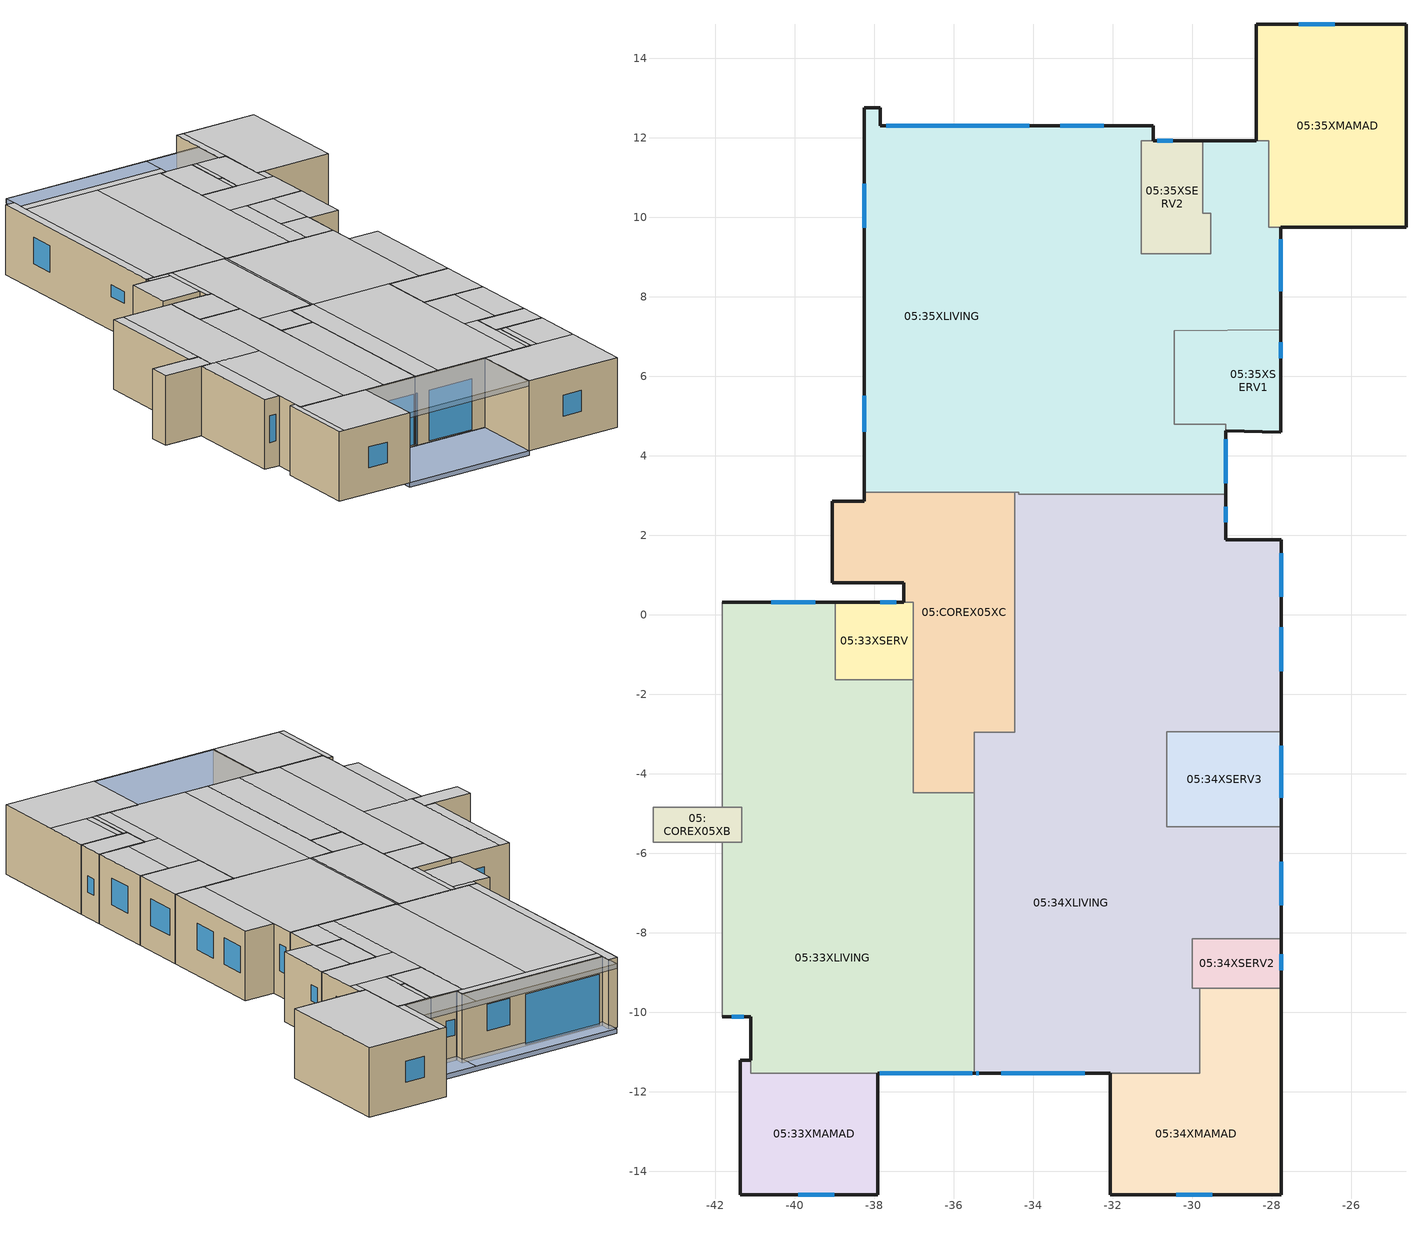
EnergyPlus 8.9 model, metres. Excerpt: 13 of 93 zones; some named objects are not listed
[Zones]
05:35XMAMAD
 floor to 04:28XMAMAD (0_IntFloor_U=2.126_Reversed_Rev): -28.08,11.93 -28.39,11.93 -28.39,14.85 -28.08,14.85 z12; -24.62,9.74 -28.08,9.74 -28.08,14.85 -24.62,14.85 z12
 wall outside (0_ExtWall MMD plaster 400 6cm - Int_Insulation_U=1.28): -27.77,9.74 -24.62,9.74 -24.62,14.85 -28.39,14.85 -28.39,11.93 z12:15
 wall to 05:35XLIVING (0_IntPartition 20cm concrete_U=2.516): -28.39,11.93 -28.08,11.93 -28.08,9.74 -27.77,9.74 z12:15
 window (_6mm - 1001): -26.41,14.85 -27.31,14.85 z13.1:14
 ceiling to 06:42XMAMAD (0_IntFloor_U=2.126_Reversed): -28.39,11.93 -28.08,11.93 -28.08,14.85 -28.39,14.85 z15; -28.08,9.74 -24.62,9.74 -24.62,14.85 -28.08,14.85 z15
05:35XLIVING
 floor to 04:28XLIVING (0_IntFloor_U=2.126_Reversed_Rev): -29.53,10.11 -29.73,10.11 -29.73,11.93 -29.53,11.93 z12; -27.77,9.08 -28.08,9.08 -28.08,9.74 -27.77,9.74 z12; -28.08,9.08 -29.53,9.08 -29.53,11.93 -28.08,11.93 z12; -29.16,3.03 -30.45,3.03 -30.45,4.79 -29.16,4.79 z12; -30.45,3.03 -31.28,3.03 -31.28,7.13 -30.45,7.14 z12; -27.77,7.17 -31.28,7.13 -31.28,9.08 -27.77,9.08 z12; -34.36,3.08 -38.25,3.08 -38.25,11.93 -34.36,11.93 z12; -31.28,3.03 -34.36,3.03 -34.36,11.93 -31.28,11.93 z12; -30.98,11.93 -37.85,11.93 -37.85,12.31 -30.98,12.31 z12; -37.85,11.93 -38.25,11.93 -38.25,12.76 -37.85,12.76 z12
 wall outside (0_ExtWall Pumice 22cm_U=0.916): -30.98,11.93 -30.98,12.31 -37.85,12.31 -37.85,12.76 -38.25,12.76 -38.25,3.08 / -29.16,3.03 -29.16,4.62 / -27.77,7.17 -27.77,9.74 / -28.39,11.93 -29.73,11.93 z12:15
 wall to 05:COREX05XC (0_SemiExposedWall ThermalPlaster200 2.5cm_U=1.387): -38.25,3.08 -34.46,3.08 z12:15
 wall to 05:34XLIVING (0_IntPartition 20cm concrete_U=2.516): -34.46,3.08 -34.36,3.08 -34.36,3.03 -29.16,3.03 z12:15
 wall to 05:35XSERV1 (0_IntPartition 20cm concrete_U=2.516): -29.16,4.62 -29.16,4.79 -30.45,4.79 -30.45,7.14 -27.77,7.17 z12:15
 wall to 05:35XSERV2 (0_IntPartition 20cm concrete_U=2.516): -29.73,11.93 -29.73,10.11 -29.53,10.11 -29.53,9.08 -31.28,9.08 -31.28,11.93 -30.98,11.93 z12:15
 window (6+12+6 - 1002): -34.1,12.31 -37.69,12.31 z12.05:14.25
 window (6+6+6 - 1003): -32.23,12.31 -33.33,12.31 / -38.25,10.84 -38.25,9.74 / -29.16,3.31 -29.16,4.41 / -27.77,8.14 -27.77,9.44 z13.1:14.25
 window (_6mm - 1004): -38.25,5.51 -38.25,4.61 z13.45:13.95
 ceiling to 06:42XLIVING (0_IntFloor_U=2.126_Reversed): -29.73,10.11 -29.53,10.11 -29.53,11.93 -29.73,11.93 z15; -28.08,9.08 -27.77,9.08 -27.77,9.74 -28.08,9.74 z15; -29.53,9.08 -28.08,9.08 -28.08,11.93 -29.53,11.93 z15; -30.45,3.03 -29.16,3.03 -29.16,4.79 -30.45,4.79 z15; -31.28,3.03 -30.45,3.03 -30.45,7.14 -31.28,7.13 z15; -31.28,7.13 -27.77,7.17 -27.77,9.08 -31.28,9.08 z15; -37.85,3.08 -34.36,3.08 -34.36,11.93 -37.85,11.93 z15; -34.36,3.03 -31.28,3.03 -31.28,11.93 -34.36,11.93 z15; -37.85,11.93 -30.98,11.93 -30.98,12.31 -37.85,12.31 z15; -38.25,3.08 -37.85,3.08 -37.85,12.76 -38.25,12.76 z15
05:35XSERV2
 floor to 04:28XSERV2 (0_IntFloor_U=2.126_Reversed_Rev): -29.53,9.08 -29.73,9.08 -29.73,10.11 -29.53,10.11 z12; -29.73,9.08 -31.28,9.08 -31.28,11.93 -29.73,11.93 z12
 wall outside (0_ExtWall Pumice 22cm_U=0.916): -29.73,11.93 -30.98,11.93 z12:15
 window (_6mm - 1001): -30.48,11.93 -30.88,11.93 z13.1:13.8
 ceiling to 06:42XSERV2 (0_IntFloor_U=2.126_Reversed): -29.73,9.08 -29.53,9.08 -29.53,10.11 -29.73,10.11 z15; -31.28,9.08 -29.73,9.08 -29.73,11.93 -31.28,11.93 z15
05:COREX05XC
 floor to 04:COREX04XC (0_IntFloor_U=2.126_Reversed_Rev): -35.48,-4.48 -37.02,-4.48 -37.02,-2.96 -35.48,-2.96 z12; -37.25,2.85 -38.25,2.85 -38.25,3.08 -37.25,3.08 z12; -37.25,0.8 -39.05,0.8 -39.05,2.85 -37.25,2.85 z12; -37.02,0.32 -37.25,0.32 -37.25,3.08 -37.02,3.08 z12; -34.46,-2.96 -37.02,-2.96 -37.02,3.08 -34.46,3.08 z12
 wall outside (0_ExtWall Pumice 22cm_U=0.916): -38.25,3.08 -38.25,2.85 -39.05,2.85 -39.05,0.8 -37.25,0.8 -37.25,0.32 z12:15
 wall to 05:34XLIVING (0_SemiExposedWall ThermalPlaster200 2.5cm_U=1.387_Rev): -35.48,-4.48 -35.48,-2.96 -34.46,-2.96 -34.46,3.08 z12:15
 wall to 05:33XSERV (0_SemiExposedWall ThermalPlaster200 2.5cm_U=1.387_Rev): -37.25,0.32 -37.02,0.32 -37.02,-1.63 z12:15
 wall to 05:33XLIVING (0_SemiExposedWall ThermalPlaster200 2.5cm_U=1.387_Rev): -37.02,-1.63 -37.02,-4.48 -35.48,-4.48 z12:15
 ceiling to 06:COREX06XC (0_IntFloor_U=2.126_Reversed): -37.02,-4.48 -35.48,-4.48 -35.48,-2.96 -37.02,-2.96 z15; -38.25,2.85 -37.25,2.85 -37.25,3.08 -38.25,3.08 z15; -39.05,0.8 -37.25,0.8 -37.25,2.85 -39.05,2.85 z15; -37.25,0.32 -37.02,0.32 -37.02,3.08 -37.25,3.08 z15; -37.02,-2.96 -34.46,-2.96 -34.46,3.08 -37.02,3.08 z15
05:34XLIVING
 floor to 04:27XLIVING (0_IntFloor_U=2.126_Reversed_Rev): -27.76,-2.94 -29.16,-2.94 -29.16,1.88 -27.76,1.89 z12; -27.76,-8.16 -29.16,-8.16 -29.16,-5.34 -27.76,-5.34 z12; -30.64,-2.96 -34.36,-2.96 -34.36,-2.94 -30.64,-2.94 z12; -29.16,-2.94 -34.36,-2.94 -34.36,3.03 -29.16,3.03 z12; -34.36,-2.96 -34.46,-2.96 -34.46,3.08 -34.36,3.08 z12; -29.81,-11.54 -30,-11.54 -30,-9.4 -29.81,-9.4 z12; -30,-11.54 -30.64,-11.54 -30.64,-8.16 -30,-8.16 z12; -29.16,-8.16 -30.64,-8.16 -30.64,-5.34 -29.16,-5.34 z12; -30.64,-11.54 -35.48,-11.54 -35.48,-2.96 -30.64,-2.96 z12
 wall outside (0_ExtWall Pumice 22cm_U=0.916): -27.76,-2.94 -27.76,1.89 -29.16,1.88 -29.16,3.03 / -35.48,-11.54 -32.06,-11.54 / -27.76,-8.16 -27.76,-5.34 z12:15
 wall to 05:33XLIVING (0_IntPartition 20cm concrete_U=2.516): -35.48,-4.48 -35.48,-11.54 z12:15
 wall to 05:34XMAMAD (0_IntPartition 20cm concrete_U=2.516): -32.06,-11.54 -29.81,-11.54 -29.81,-9.4 z12:15
 wall to 05:34XSERV2 (0_IntPartition 20cm concrete_U=2.516): -29.81,-9.4 -30,-9.4 -30,-8.16 -27.76,-8.16 z12:15
 wall to 05:34XSERV3 (0_IntPartition 20cm concrete_U=2.516): -27.76,-5.34 -30.64,-5.34 -30.64,-2.94 -27.76,-2.94 z12:15
 window (6+6+6 - 1003): -27.76,0.45 -27.76,1.55 / -27.76,-1.42 -27.76,-0.32 / -27.76,-7.31 -27.76,-6.21 z13.1:14.25
 window (_6mm - 1001): -29.16,2.32 -29.16,2.72 z13.1:14.25
 window (6+12+6 - 1002): -34.8,-11.54 -32.7,-11.54 z12.05:14.25
 window (_6mm - 1004): -35.43,-11.54 -35.37,-11.54 z12.05:14.25
 ceiling to 06:41XLIVING (0_IntFloor_U=2.126_Reversed): -29.16,-2.94 -27.76,-2.94 -27.76,1.89 -29.16,1.88 z15; -29.16,-8.16 -27.76,-8.16 -27.76,-5.34 -29.16,-5.34 z15; -30,-11.54 -29.81,-11.54 -29.81,-9.4 -30,-9.4 z15; -30.64,-11.54 -30,-11.54 -30,-8.16 -30.64,-8.16 z15; -30.64,-8.16 -29.16,-8.16 -29.16,-5.34 -30.64,-5.34 z15; -34.36,-11.54 -30.64,-11.54 -30.64,-2.94 -34.36,-2.94 z15; -34.36,-2.94 -29.16,-2.94 -29.16,3.03 -34.36,3.03 z15; -34.46,-2.96 -34.36,-2.96 -34.36,3.08 -34.46,3.08 z15; -35.48,-11.54 -34.36,-11.54 -34.36,-2.96 -35.48,-2.96 z15
05:34XMAMAD
 floor to 04:27XLIVING (0_IntFloor_U=2.126_Reversed_Rev): -29.63,-11.54 -29.81,-11.54 -29.81,-9.4 -29.63,-9.4 z12
 floor to 04:27XMAMAD (0_IntFloor_U=2.126_Reversed_Rev): -27.76,-11.54 -29.63,-11.54 -29.63,-9.4 -27.76,-9.4 z12; -27.76,-14.59 -32.06,-14.59 -32.06,-11.54 -27.76,-11.54 z12
 wall outside (0_ExtWall MMD plaster 400 6cm - Int_Insulation_U=1.28): -32.06,-11.54 -32.06,-14.59 -27.76,-14.59 -27.76,-9.4 z12:15
 wall to 05:34XSERV2 (0_IntPartition 20cm concrete_U=2.516_Rev): -27.76,-9.4 -29.81,-9.4 z12:15
 window (_6mm - 1001): -30.4,-14.59 -29.5,-14.59 z13.1:14
 ceiling to 06:41XLIVING (0_IntFloor_U=2.126_Reversed): -29.81,-11.54 -29.53,-11.54 -29.53,-9.4 -29.81,-9.4 z15
 ceiling to 06:41XMAMAD (0_IntFloor_U=2.126_Reversed): -29.53,-11.54 -27.76,-11.54 -27.76,-9.4 -29.53,-9.4 z15; -32.06,-14.59 -27.76,-14.59 -27.76,-11.54 -32.06,-11.54 z15
05:33XLIVING
 floor to 04:26XLIVING (0_IntFloor_U=2.126_Reversed_Rev): -35.48,-11.54 -37.02,-11.54 -37.02,-4.48 -35.48,-4.48 z12; -41.34,-4.85 -41.82,-4.85 -41.82,0.32 -41.34,0.32 z12; -37.02,-5.73 -38.98,-5.73 -38.98,-1.63 -37.02,-1.63 z12; -38.98,-5.73 -41.34,-5.73 -41.34,0.32 -38.98,0.32 z12; -41.11,-10.11 -41.82,-10.11 -41.82,-5.73 -41.11,-5.73 z12; -37.02,-11.54 -41.11,-11.54 -41.11,-5.73 -37.02,-5.73 z12
 wall outside (0_ExtWall Pumice 22cm_U=0.916): -38.98,0.32 -41.82,0.32 / -41.82,-10.11 -41.11,-10.11 -41.11,-11.21 / -37.92,-11.54 -35.48,-11.54 z12:15
 wall to 05:32XLIVING (0_IntPartition 20cm concrete_U=2.516_Rev): -41.82,0.32 -41.82,-4.85 / -41.82,-5.73 -41.82,-10.11 z12:15
 wall to 05:33XSERV (0_IntPartition 20cm concrete_U=2.516): -37.02,-1.63 -38.98,-1.63 -38.98,0.32 z12:15
 wall to 05:COREX05XB (0_SemiExposedWall ThermalPlaster200 2.5cm_U=1.387): -41.82,-4.85 -41.34,-4.85 -41.34,-5.73 -41.82,-5.73 z12:15
 wall to 05:33XMAMAD (0_IntPartition 20cm concrete_U=2.516): -41.11,-11.21 -41.11,-11.54 -37.92,-11.54 z12:15
 window (6+6+6 - 1003): -39.49,0.32 -40.59,0.32 z13.1:14.25
 window (_6mm - 1001): -41.58,-10.11 -41.28,-10.11 z13.1:14.25
 window (6+12+6 - 1002): -37.87,-11.54 -35.53,-11.54 z12.05:14.25
 ceiling to 06:40XLIVING (0_IntFloor_U=2.126_Reversed): -37.02,-11.54 -35.48,-11.54 -35.48,-4.48 -37.02,-4.48 z15; -38.98,-11.54 -37.02,-11.54 -37.02,-1.63 -38.98,-1.63 z15; -41.82,-4.85 -41.34,-4.85 -41.34,0.32 -41.82,0.32 z15; -41.34,-5.73 -38.98,-5.73 -38.98,0.32 -41.34,0.32 z15; -41.82,-10.11 -41.11,-10.11 -41.11,-5.73 -41.82,-5.73 z15; -41.11,-11.54 -38.98,-11.54 -38.98,-5.73 -41.11,-5.73 z15
05:34XSERV3
 floor to 04:27XSERV3 (0_IntFloor_U=2.126_Reversed_Rev): -27.76,-5.34 -30.64,-5.34 -30.64,-2.94 -27.76,-2.94 z12
 wall outside (0_ExtWall Pumice 22cm_U=0.916): -27.76,-5.34 -27.76,-2.94 z12:15
 window (6+6+6 - 1003): -27.76,-4.6 -27.76,-3.3 z13.1:14.25
 ceiling to 06:41XSERV2 (0_IntFloor_U=2.126_Reversed): -30.64,-5.34 -27.76,-5.34 -27.76,-2.94 -30.64,-2.94 z15
05:34XSERV2
 floor to 04:27XSERV2 (0_IntFloor_U=2.126_Reversed_Rev): -27.76,-9.4 -30,-9.4 -30,-8.16 -27.76,-8.16 z12
 wall outside (0_ExtWall Pumice 22cm_U=0.916): -27.76,-9.4 -27.76,-8.16 z12:15
 window (_6mm - 1001): -27.76,-8.94 -27.76,-8.54 z13.1:13.8
 ceiling to 06:41XSERV3 (0_IntFloor_U=2.126_Reversed): -30,-9.4 -27.76,-9.4 -27.76,-8.16 -30,-8.16 z15
05:33XMAMAD
 floor to 04:26XMAMAD (0_IntFloor_U=2.126_Reversed_Rev): -37.92,-14.59 -41.11,-14.59 -41.11,-11.54 -37.92,-11.54 z12; -41.11,-14.59 -41.37,-14.59 -41.37,-11.21 -41.11,-11.21 z12
 wall outside (0_ExtWall MMD plaster 400 6cm - Int_Insulation_U=1.28): -41.11,-11.21 -41.37,-11.21 -41.37,-14.59 -37.92,-14.59 -37.92,-11.54 z12:15
 window (_6mm - 1001): -39.91,-14.59 -39.01,-14.59 z13.1:14
 ceiling to 06:40XMAMAD (0_IntFloor_U=2.126_Reversed): -41.11,-14.59 -37.92,-14.59 -37.92,-11.54 -41.11,-11.54 z15; -41.37,-14.59 -41.11,-14.59 -41.11,-11.21 -41.37,-11.21 z15
05:33XSERV
 floor to 04:26XSERV (0_IntFloor_U=2.126_Reversed_Rev): -37.02,-1.63 -38.98,-1.63 -38.98,0.32 -37.02,0.32 z12
 wall outside (0_ExtWall Pumice 22cm_U=0.916): -37.25,0.32 -38.98,0.32 z12:15
 window (_6mm - 1001): -37.45,0.32 -37.85,0.32 z13.72:14.12
 ceiling to 06:40XSERV (0_IntFloor_U=2.126_Reversed): -38.98,-1.63 -37.02,-1.63 -37.02,0.32 -38.98,0.32 z15
05:35XSERV1
 floor to 04:28XSERV1 (0_IntFloor_U=2.126_Reversed_Rev): -29.16,4.79 -30.45,4.79 -30.45,7.14 -29.16,7.16 z12; -27.77,4.6 -29.16,4.62 -29.16,7.16 -27.77,7.17 z12
 wall outside (0_ExtWall Pumice 22cm_U=0.916): -29.16,4.62 -27.77,4.6 -27.77,7.17 z12:15
 window (_6mm - 1001): -27.77,6.45 -27.77,6.85 z13.5:14.2
 ceiling to 06:42XSERV1 (0_IntFloor_U=2.126_Reversed): -30.45,4.79 -29.16,4.79 -29.16,7.16 -30.45,7.14 z15; -29.16,4.62 -27.77,4.6 -27.77,7.17 -29.16,7.16 z15
05:COREX05XB
 floor to 04:COREX04XB (0_IntFloor_U=2.126_Reversed_Rev): -41.34,-5.73 -43.57,-5.73 -43.57,-4.85 -41.34,-4.85 z12
 wall to 05:32XLIVING (0_SemiExposedWall ThermalPlaster200 2.5cm_U=1.387_Rev): -41.82,-4.85 -43.57,-4.85 -43.57,-5.73 -41.82,-5.73 z12:15
 ceiling to 06:COREX06XB (0_IntFloor_U=2.126_Reversed): -43.57,-5.73 -41.34,-5.73 -41.34,-4.85 -43.57,-4.85 z15
shading: -37.92,-11.54 -37.91,-14.59 / -37.91,-14.59 -32.06,-14.59 / -32.06,-14.59 -32.06,-11.54 / -32.06,-11.54 -37.92,-11.54 z11.8:12; -28.39,11.93 -28.39,13.32 / -28.39,13.32 -37.85,13.32 / -37.85,13.32 -37.85,12.31 / -37.85,12.31 -30.98,12.31 / -30.98,12.31 -30.98,11.93 / -30.98,11.93 -28.39,11.93 z12:12.2; -28.39,11.93 -28.39,13.32 / -28.39,13.32 -37.85,13.32 / -37.85,13.32 -37.85,12.31 / -37.85,12.31 -30.98,12.31 / -30.98,12.31 -30.98,11.93 / -30.98,11.93 -28.39,11.93 / -37.92,-11.54 -37.91,-14.59 / -37.91,-14.59 -32.06,-14.59 / -32.06,-14.59 -32.06,-11.54 / -32.06,-11.54 -37.92,-11.54 z14.8:15; -37.91,-14.59 -32.06,-14.59 -32.06,-11.54 -37.92,-11.54 z12; -32.06,-14.59 -37.91,-14.59 -37.92,-11.54 -32.06,-11.54 z11.8; -28.39,11.93 -30.98,11.93 -30.98,12.31 -28.39,12.31 z12; -28.39,12.31 -37.85,12.31 -37.85,13.32 -28.39,13.32 z12; -37.85,12.31 -30.98,12.31 -30.98,13.32 -37.85,13.32 z12.2; -30.98,11.93 -28.39,11.93 -28.39,13.32 -30.98,13.32 z12.2; -28.39,11.93 -30.98,11.93 -30.98,12.31 -28.39,12.31 z14.8; -28.39,12.31 -37.85,12.31 -37.85,13.32 -28.39,13.32 z14.8; -37.85,12.31 -30.98,12.31 -30.98,13.32 -37.85,13.32 z15; -30.98,11.93 -28.39,11.93 -28.39,13.32 -30.98,13.32 z15; -37.91,-14.59 -32.06,-14.59 -32.06,-11.54 -37.92,-11.54 z15; -32.06,-14.59 -37.91,-14.59 -37.92,-11.54 -32.06,-11.54 z14.8
[Site:Location]
1 (01-01:31-12)  (01-01:31-12): Latitude=32; Longitude=34.9; Time Zone=2; Elevation {m}=49
[Site:GroundTemperature:BuildingSurface]
18, 18, 18, 18, 18, 18, 18, 18, 18, 18, 18, 18
[Site:GroundTemperature:Deep]
18, 18, 18, 18, 18, 18, 18, 18, 18, 18, 18, 18
[Site:GroundTemperature:Shallow]
18, 18, 18, 18, 18, 18, 18, 18, 18, 18, 18, 18
[Site:GroundTemperature:FCfactorMethod]
January FCfactorMethod ground temperature {C}=14.56; Februry FCfactorMethod ground temperature {C}=15.21; March FCfactorMethod ground temperature {C}=16.32; April FCfactorMethod ground temperature {C}=21.47; May FCfactorMethod ground temperature {C}=26.48; June FCfactorMethod ground temperature {C}=30.09; July FCfactorMethod ground temperature {C}=32.2; August FCfactorMethod ground temperature {C}=33.24; September FCfactorMethod ground temperature {C}=31.42; October FCfactorMethod ground temperature {C}=27.68; November FCfactorMethod ground temperature {C}=21.81; December FCfactorMethod ground temperature {C}=17.94
[Site:GroundReflectance]
0.2, 0.2, 0.2, 0.2, 0.2, 0.2, 0.2, 0.2, 0.2, 0.2, 0.2, 0.2
[Site:GroundReflectance:SnowModifier]
2, 2
[Building]
Rambam_15-17: North Axis=0; Terrain=City; Loads Convergence Tolerance=.04; Temperature Convergence Tolerance=.4; Solar Distribution=FullExterior; Maximum number of warmup days=25; Minimum number of warmup days=6
[Construction]
0_IntFloor_U=2.126_Reversed: _1045_IntTiah_Cement Lime Plaster_2.1_.02, _1045_RegularConcrete_1.1.1_.2, _1045 Sand and gravel_10.1_.08, _1045_Cemented Plaster_2.2_.02, _1045 Ceramic porcelain_12.1_.02
0_IntFloor_U=2.126_Reversed_Rev: _1045 Ceramic porcelain_12.1_.02, _1045_Cemented Plaster_2.2_.02, _1045 Sand and gravel_10.1_.08, _1045_RegularConcrete_1.1.1_.2, _1045_IntTiah_Cement Lime Plaster_2.1_.02
0_IntPartition 20cm concrete_U=2.516; 0_IntPartition 20cm concrete_U=2.516_Rev: _1045_IntTiah_Cement Lime Plaster_2.1_.015, _1045_RegularConcrete_1.1.1_.2, _1045_IntTiah_Cement Lime Plaster_2.1_.015
0_ExtWall MMD plaster 400 6cm - Int_Insulation_U=1.28: _1045_Cemented Plaster_2.2_.01, _1045_RegularConcrete_1.1.1_.2, 0_Thermal plaster 400_.06, _1045_IntTiah_Cement Lime Plaster_2.1_.01
0_ExtWall Pumice 22cm_U=0.916: _Block Pumice 22sm_.22
0_SemiExposedWall ThermalPlaster200 2.5cm_U=1.387: _1045 Thermal Plaster Polystyrene Aggregate 225_2.3_.025, _1045_RegularConcrete_1.1.1_.2, _1045_IntTiah_Cement Lime Plaster_2.1_.015
0_SemiExposedWall ThermalPlaster200 2.5cm_U=1.387_Rev: _1045_IntTiah_Cement Lime Plaster_2.1_.015, _1045_RegularConcrete_1.1.1_.2, _1045 Thermal Plaster Polystyrene Aggregate 225_2.3_.025
_6mm - 1001; _6mm - 1004: 64
6+12+6 - 1002: Simple 6+12+6 - 1002
6+12+6 - 2002: 30003, Simple 6+12+6 - 1002
6+6+6 - 1003: Simple 6+6+6 - 1003
6+6+6 - 2003: 30003, Simple 6+6+6 - 1003
[WindowMaterial:Glazing]
64: Optical data type {SpectralAverage or Spectral}=SpectralAverage; Thickness {m}=.006; Solar transmittance at normal incidence=.79; Solar reflectance at normal incidence: front side=.075; Solar reflectance at normal incidence: back side=.075; Visible transmittance at normal incidence=0.881; Visible reflectance at normal incidence: front side=.081; Visible reflectance at normal incidence: back side=.081; IR transmittance at normal incidence=0; IR emissivity: front side=.84; IR emissivity: back side=.84; Conductivity {W/m-K}=1; Dirt Correction Factor for Solar and Visible Transmittance=1
[WindowMaterial:Shade]
30003: Solar transmittance=.15; Solar reflectance=.6; Visible transmittance=.15; Visible reflectance=.6; IR Thermal emissivity=.9; IR Thermal transmittance=.05; Thickness {m}=.001; Conductivity {W/m-K}=160; Shade-to-glass distance=.1; Shade top opening multiplier=0; Shade bottom opening multiplier=0; Shade left-side opening multiplier=0; Shade right-side opening multiplier=0; Air-flow permeability=0
[Material] Thermal Emittance=.9; Solar Absorptance=.4; Visible Absorptance=.4
Name | Roughness | Thickness {m} | Conductivity {w/m-K} | Density {kg/m3} | Specific Heat {J/kg-K}
_1045 Ceramic porcelain_12.1_.02 | Smooth | .02 | 1.3 | 2300 | 840
_1045_Cemented Plaster_2.2_.02 | Rough | .02 | 1 | 1800 | 1000
_1045 Sand and gravel_10.1_.08 | Rough | .08 | 2 | 1950 | 1045
_1045_RegularConcrete_1.1.1_.2 | MediumRough | .2 | 2 | 2400 | 1000
_1045_IntTiah_Cement Lime Plaster_2.1_.02 | Smooth | .02 | .8 | 1600 | 1000
_1045_IntTiah_Cement Lime Plaster_2.1_.015 | Smooth | .015 | .8 | 1600 | 1000
_1045_Cemented Plaster_2.2_.01 | Rough | .01 | 1 | 1800 | 1000
0_Thermal plaster 400_.06 | Rough | .06 | .129 | 400 | 1000
_1045_IntTiah_Cement Lime Plaster_2.1_.01 | Smooth | .01 | .8 | 1600 | 1000
_Block Pumice 22sm_.22 | MediumRough | .22 | .244 | 795 | 970
_1045 Thermal Plaster Polystyrene Aggregate 225_2.3_.025 | Rough | .025 | .073 | 225 | 1000
[WindowMaterial:SimpleGlazingSystem]
Name | U-value W/m2/K | Solar Heat Gain Coefficient | Visible Transmittance
Simple 6+12+6 - 1002 | 2.8 | .75 | .781
Simple 6+6+6 - 1003 | 3.2 | .8 | .801
[WindowProperty:ShadingControl] Shading type=ExteriorShade; Shading control type=OnIfScheduleAllows; Schedule=0_(2017) Residential Exterior Shading Schedule - Zone A-B; Shading control is scheduled=Yes; Glare control is active=No; Type of slat angle control=FixedSlatAngle; Setpoint 2=0
Name | Name of glazed construction with shading
1002 | 6+12+6 - 2002
1003 | 6+6+6 - 2003
[Zone] Relative North (to building)=0; Zone Type=1; Zone multiplier=1; Zone inside convection algorithm=TARP
Name | Zone volume | Floor Area | Part Of Total Floor Area
05:35XMAMAD | 49.4299 | 18.5827 | Yes
05:35XLIVING | 217.9949 | 81.953 | Yes
05:35XSERV2 | 12.2834 | 4.6178 | Yes
05:COREX05XC | 59.2645 | 22.364 | No
05:34XLIVING | 241.4147 | 90.7574 | Yes
05:33XLIVING | 166.2863 | 62.5136 | Yes
05:34XSERV3 | 18.3868 | 6.9123 | Yes
05:34XSERV2 | 7.3914 | 2.7787 | Yes
05:34XMAMAD | 46.559 | 17.5034 | Yes
05:33XMAMAD | 28.1819 | 10.5947 | Yes
05:33XSERV | 10.2024 | 3.8355 | Yes
05:35XSERV1 | 17.5205 | 6.5867 | Yes
05:COREX05XB | 5.2069 | 1.9649 | No
[PEOPLE] Number of People SCHEDULE=0_Baseline Residential Occupancy Schedule; Number of People Calculation Method=People/Area; People per Zone Floor Area=.04; radiant fraction=.3; User Specified Sensible Fraction=AutoCalculate; CO2 generation rate per unit of activity level (units m3/s-W=3.82e-08; Enable ASHRAE 55 comfort warnings=No; MRT Calculation Type=ZoneAveraged; Work Efficiency SCHEDULE Name (0.0-1.0,real)=Work efficiency; Clothing Insulation Calculation Method=ClothingInsulationSchedule; Air Velocity SCHEDULE Name (units m/s, real)=Default Air Velocity for Comfort Calculations
Name | Zone | Activity level SCHEDULE Name (units W/person, real) | Clothing Insulation SCHEDULE Name (real)
People 05:35XMAMAD | 05:35XMAMAD | Activity Schedule 34493 | Clothing Schedule 34493
People 05:35XLIVING | 05:35XLIVING | Activity Schedule 34529 | Clothing Schedule 34529
People 05:35XSERV2 | 05:35XSERV2 | Activity Schedule 34567 | Clothing Schedule 34567
People 05:34XLIVING | 05:34XLIVING | Activity Schedule 34604 | Clothing Schedule 34604
People 05:33XLIVING | 05:33XLIVING | Activity Schedule 34669 | Clothing Schedule 34669
People 05:34XSERV3 | 05:34XSERV3 | Activity Schedule 34688 | Clothing Schedule 34688
People 05:34XSERV2 | 05:34XSERV2 | Activity Schedule 34709 | Clothing Schedule 34709
People 05:34XMAMAD | 05:34XMAMAD | Activity Schedule 34726 | Clothing Schedule 34726
People 05:33XMAMAD | 05:33XMAMAD | Activity Schedule 34744 | Clothing Schedule 34744
People 05:33XSERV | 05:33XSERV | Activity Schedule 34753 | Clothing Schedule 34753
People 05:35XSERV1 | 05:35XSERV1 | Activity Schedule 34768 | Clothing Schedule 34768
[Lights] Lighting SCHEDULE=0_Baseline Residential Lighting Schedule; Design Level calculation method=Watts/Area; Watts per Zone Area {W/m2}=5; Return Air Fraction=0; Radiant fraction=.72; Fraction Visible=.18; Fraction Replaceable=1
Name | Zone | LightsEndUseKey
05:35XMAMAD General lighting | 05:35XMAMAD | ELECTRIC EQUIPMENT#05:35XMAMAD#GeneralLights
05:35XLIVING General lighting | 05:35XLIVING | ELECTRIC EQUIPMENT#05:35XLIVING#GeneralLights
05:35XSERV2 General lighting | 05:35XSERV2 | ELECTRIC EQUIPMENT#05:35XSERV2#GeneralLights
05:34XLIVING General lighting | 05:34XLIVING | ELECTRIC EQUIPMENT#05:34XLIVING#GeneralLights
05:33XLIVING General lighting | 05:33XLIVING | ELECTRIC EQUIPMENT#05:33XLIVING#GeneralLights
05:34XSERV3 General lighting | 05:34XSERV3 | ELECTRIC EQUIPMENT#05:34XSERV3#GeneralLights
05:34XSERV2 General lighting | 05:34XSERV2 | ELECTRIC EQUIPMENT#05:34XSERV2#GeneralLights
05:34XMAMAD General lighting | 05:34XMAMAD | ELECTRIC EQUIPMENT#05:34XMAMAD#GeneralLights
05:33XMAMAD General lighting | 05:33XMAMAD | ELECTRIC EQUIPMENT#05:33XMAMAD#GeneralLights
05:33XSERV General lighting | 05:33XSERV | ELECTRIC EQUIPMENT#05:33XSERV#GeneralLights
05:35XSERV1 General lighting | 05:35XSERV1 | ELECTRIC EQUIPMENT#05:35XSERV1#GeneralLights
[OtherEquipment] Fuel Type=Electricity; Design Level calculation method=Watts/Area; Latent fraction=0; Radiant fraction=.2; Fraction Lost=0; Carbon Dioxide Generation Rate=0; End-use category=General
Name | Zone | Equipment SCHEDULE | Watts per Zone Area {watts/m2}
05:35XMAMAD Miscellaneous gain | 05:35XMAMAD | 0_(2017) Baseline Residential Non Fixed Equipment Schedule | 6
05:35XMAMAD Equipment gain | 05:35XMAMAD | 0_(2017) Baseline Residential Equipment Schedule | 1
05:35XLIVING Miscellaneous gain | 05:35XLIVING | 0_(2017) Baseline Residential Non Fixed Equipment Schedule | 6
05:35XLIVING Equipment gain | 05:35XLIVING | 0_(2017) Baseline Residential Equipment Schedule | 1
05:35XSERV2 Miscellaneous gain | 05:35XSERV2 | 0_(2017) Baseline Residential Non Fixed Equipment Schedule | 6
05:35XSERV2 Equipment gain | 05:35XSERV2 | 0_(2017) Baseline Residential Equipment Schedule | 1
05:34XLIVING Miscellaneous gain | 05:34XLIVING | 0_(2017) Baseline Residential Non Fixed Equipment Schedule | 6
05:34XLIVING Equipment gain | 05:34XLIVING | 0_(2017) Baseline Residential Equipment Schedule | 1
05:33XLIVING Miscellaneous gain | 05:33XLIVING | 0_(2017) Baseline Residential Non Fixed Equipment Schedule | 6
05:33XLIVING Equipment gain | 05:33XLIVING | 0_(2017) Baseline Residential Equipment Schedule | 1
05:34XSERV3 Miscellaneous gain | 05:34XSERV3 | 0_(2017) Baseline Residential Non Fixed Equipment Schedule | 6
05:34XSERV3 Equipment gain | 05:34XSERV3 | 0_(2017) Baseline Residential Equipment Schedule | 1
05:34XSERV2 Miscellaneous gain | 05:34XSERV2 | 0_(2017) Baseline Residential Non Fixed Equipment Schedule | 6
05:34XSERV2 Equipment gain | 05:34XSERV2 | 0_(2017) Baseline Residential Equipment Schedule | 1
05:34XMAMAD Miscellaneous gain | 05:34XMAMAD | 0_(2017) Baseline Residential Non Fixed Equipment Schedule | 6
05:34XMAMAD Equipment gain | 05:34XMAMAD | 0_(2017) Baseline Residential Equipment Schedule | 1
05:33XMAMAD Miscellaneous gain | 05:33XMAMAD | 0_(2017) Baseline Residential Non Fixed Equipment Schedule | 6
05:33XMAMAD Equipment gain | 05:33XMAMAD | 0_(2017) Baseline Residential Equipment Schedule | 1
05:33XSERV Miscellaneous gain | 05:33XSERV | 0_(2017) Baseline Residential Non Fixed Equipment Schedule | 6
05:33XSERV Equipment gain | 05:33XSERV | 0_(2017) Baseline Residential Equipment Schedule | 1
05:35XSERV1 Miscellaneous gain | 05:35XSERV1 | 0_(2017) Baseline Residential Non Fixed Equipment Schedule | 6
05:35XSERV1 Equipment gain | 05:35XSERV1 | 0_(2017) Baseline Residential Equipment Schedule | 1
[ZoneInfiltration:DesignFlowRate] Infiltration SCHEDULE=On 24/7; Design Volume Flow Rate calculation method=Flow/zone; Constant Term Coefficient=1; Temperature Term Coefficient=0; Velocity Term Coefficient=0; Velocity Squared Term Coefficient=0
Name | Zone | Design Volume Flow Rate (m3/s)
05:35XMAMAD Infiltration | 05:35XMAMAD | .013731
05:35XLIVING Infiltration | 05:35XLIVING | .060554
05:35XSERV2 Infiltration | 05:35XSERV2 | .003412
05:COREX05XC Infiltration | 05:COREX05XC | .016462
05:34XLIVING Infiltration | 05:34XLIVING | .06706
05:33XLIVING Infiltration | 05:33XLIVING | .046191
05:34XSERV3 Infiltration | 05:34XSERV3 | .005107
05:34XSERV2 Infiltration | 05:34XSERV2 | .002053
05:34XMAMAD Infiltration | 05:34XMAMAD | .012933
05:33XMAMAD Infiltration | 05:33XMAMAD | .007828
05:33XSERV Infiltration | 05:33XSERV | .002834
05:35XSERV1 Infiltration | 05:35XSERV1 | .004867
05:COREX05XB Infiltration | 05:COREX05XB | .001446
[ZoneControl:Thermostat]
05:35XMAMAD Thermostat: 05:35XMAMAD, Zone Control Type Sched, ThermostatSetpoint:DualSetpoint, Dual Setpoint - Zone 05:35XMAMAD
05:35XLIVING Thermostat: 05:35XLIVING, Zone Control Type Sched, ThermostatSetpoint:DualSetpoint, Dual Setpoint - Zone 05:35XLIVING
05:35XSERV2 Thermostat: 05:35XSERV2, Zone Control Type Sched, ThermostatSetpoint:DualSetpoint, Dual Setpoint - Zone 05:35XSERV2
05:34XLIVING Thermostat: 05:34XLIVING, Zone Control Type Sched, ThermostatSetpoint:DualSetpoint, Dual Setpoint - Zone 05:34XLIVING
05:33XLIVING Thermostat: 05:33XLIVING, Zone Control Type Sched, ThermostatSetpoint:DualSetpoint, Dual Setpoint - Zone 05:33XLIVING
05:34XSERV3 Thermostat: 05:34XSERV3, Zone Control Type Sched, ThermostatSetpoint:DualSetpoint, Dual Setpoint - Zone 05:34XSERV3
05:34XSERV2 Thermostat: 05:34XSERV2, Zone Control Type Sched, ThermostatSetpoint:DualSetpoint, Dual Setpoint - Zone 05:34XSERV2
05:34XMAMAD Thermostat: 05:34XMAMAD, Zone Control Type Sched, ThermostatSetpoint:DualSetpoint, Dual Setpoint - Zone 05:34XMAMAD
05:33XMAMAD Thermostat: 05:33XMAMAD, Zone Control Type Sched, ThermostatSetpoint:DualSetpoint, Dual Setpoint - Zone 05:33XMAMAD
05:33XSERV Thermostat: 05:33XSERV, Zone Control Type Sched, ThermostatSetpoint:DualSetpoint, Dual Setpoint - Zone 05:33XSERV
05:35XSERV1 Thermostat: 05:35XSERV1, Zone Control Type Sched, ThermostatSetpoint:DualSetpoint, Dual Setpoint - Zone 05:35XSERV1
[ThermostatSetpoint:DualSetpoint]
Dual Setpoint - Zone 05:35XMAMAD: 05:35XMAMAD Heating Setpoint Schedule, 05:35XMAMAD Cooling SP Sch
Dual Setpoint - Zone 05:35XLIVING: 05:35XLIVING Heating Setpoint Schedule, 05:35XLIVING Cooling SP Sch
Dual Setpoint - Zone 05:35XSERV2: 05:35XSERV2 Heating Setpoint Schedule, 05:35XSERV2 Cooling SP Sch
Dual Setpoint - Zone 05:34XLIVING: 05:34XLIVING Heating Setpoint Schedule, 05:34XLIVING Cooling SP Sch
Dual Setpoint - Zone 05:33XLIVING: 05:33XLIVING Heating Setpoint Schedule, 05:33XLIVING Cooling SP Sch
Dual Setpoint - Zone 05:34XSERV3: 05:34XSERV3 Heating Setpoint Schedule, 05:34XSERV3 Cooling SP Sch
Dual Setpoint - Zone 05:34XSERV2: 05:34XSERV2 Heating Setpoint Schedule, 05:34XSERV2 Cooling SP Sch
Dual Setpoint - Zone 05:34XMAMAD: 05:34XMAMAD Heating Setpoint Schedule, 05:34XMAMAD Cooling SP Sch
Dual Setpoint - Zone 05:33XMAMAD: 05:33XMAMAD Heating Setpoint Schedule, 05:33XMAMAD Cooling SP Sch
Dual Setpoint - Zone 05:33XSERV: 05:33XSERV Heating Setpoint Schedule, 05:33XSERV Cooling SP Sch
Dual Setpoint - Zone 05:35XSERV1: 05:35XSERV1 Heating Setpoint Schedule, 05:35XSERV1 Cooling SP Sch
[Zone equipment]
05:35XMAMAD: 05:35XMAMAD Ideal Loads Air
05:35XLIVING: 05:35XLIVING Ideal Loads Air
05:35XSERV2: 05:35XSERV2 Ideal Loads Air
05:34XLIVING: 05:34XLIVING Ideal Loads Air
05:33XLIVING: 05:33XLIVING Ideal Loads Air
05:34XSERV3: 05:34XSERV3 Ideal Loads Air
05:34XSERV2: 05:34XSERV2 Ideal Loads Air
05:34XMAMAD: 05:34XMAMAD Ideal Loads Air
05:33XMAMAD: 05:33XMAMAD Ideal Loads Air
05:33XSERV: 05:33XSERV Ideal Loads Air
05:35XSERV1: 05:35XSERV1 Ideal Loads Air
[Schedule:Compact]
On; On 24/7: Any Number, Through: 12/31, For: AllDays, Until: 24:00, 1
Work efficiency: Any Number, Through: 12/31, For: AllDays, Until: 24:00, 0
Default Air Velocity for Comfort Calculations: Any Number, Through: 12/31, For: AllDays, Until: 24:00, 0.137
0_Baseline Residential Lighting Schedule: Fraction, Through: 31 Dec, For: AllDays, Until: 17:00, 0, Until: 24:00, 1
0_Baseline Residential Occupancy Schedule: Fraction, Through: 31 Dec, For: Alldays, Until: 08:00, 0.64, Until: 16:00, 0, Until: 24:00, 1
0_(2017) Baseline Residential Equipment Schedule: Fraction, Through: 31 Dec, For: AllDays, Until: 24:00, 1
0_(2017) Baseline Residential Non Fixed Equipment Schedule: Fraction, Through: 31 Dec, For: AllDays, Until: 16:00, 0, Until: 24:00, 1
0_(2017) Residential Exterior Shading Schedule - Zone A-B: On, Through: 31 Mar, For: Alldays, Until: 07:00, 1, Until: 17:00, 0, Until: 24:00, 1, Through: 30 Nov, For: Alldays, Until: 08:30, 0, Until: 15:30, 1, Until: 24:00, 0, Through: 31 Dec, For: Alldays, Until: 07:00, 1, Until: 17:00, 0, Until: 24:00, 1
Activity Schedule 34493; Activity Schedule 34529; Activity Schedule 34567; Activity Schedule 34604; Activity Schedule 34669; Activity Schedule 34688; Activity Schedule 34709; Activity Schedule 34726; Activity Schedule 34744; Activity Schedule 34753; Activity Schedule 34768: Any Number, Through: 12/31, For: AllDays, Until: 24:00, 125
Clothing Schedule 34493; Clothing Schedule 34529; Clothing Schedule 34567; Clothing Schedule 34604; Clothing Schedule 34669; Clothing Schedule 34688; Clothing Schedule 34709; Clothing Schedule 34726; Clothing Schedule 34744; Clothing Schedule 34753; Clothing Schedule 34768: Any Number, Through: 4/1, For: AllDays, Until: 24:00, 1, Through: 9/30, For: AllDays, Until: 24:00, .5, Through: 12/31, For: AllDays, Until: 24:00, 1
05:35XMAMAD Heating Setpoint Schedule; 05:35XLIVING Heating Setpoint Schedule; 05:35XSERV2 Heating Setpoint Schedule; 05:34XLIVING Heating Setpoint Schedule; 05:33XLIVING Heating Setpoint Schedule; 05:34XSERV3 Heating Setpoint Schedule; 05:34XSERV2 Heating Setpoint Schedule; 05:34XMAMAD Heating Setpoint Schedule; 05:33XMAMAD Heating Setpoint Schedule; 05:33XSERV Heating Setpoint Schedule; 05:35XSERV1 Heating Setpoint Schedule: Temperature, Through: 31 March, For: AllDays, Until: 24:00, 20, Through: 30 November, For: AllDays, Until: 24:00, -50, Through: 31 December, For: AllDays, Until: 24:00, 20
05:35XMAMAD Cooling SP Sch; 05:35XLIVING Cooling SP Sch; 05:35XSERV2 Cooling SP Sch; 05:34XLIVING Cooling SP Sch; 05:33XLIVING Cooling SP Sch; 05:34XSERV3 Cooling SP Sch; 05:34XSERV2 Cooling SP Sch; 05:34XMAMAD Cooling SP Sch; 05:33XMAMAD Cooling SP Sch; 05:33XSERV Cooling SP Sch; 05:35XSERV1 Cooling SP Sch: Temperature, Through: 31 March, For: AllDays, Until: 24:00, 100, Through: 30 November, For: AllDays, Until: 24:00, 24, Through: 31 December, For: AllDays, Until: 24:00, 100
[Schedule:Day:Hourly]
Summer Control Type Day Sch; Winter Control Type Day Sch: Control Type, 4, 4, 4, 4, 4, 4, 4, 4, 4, 4, 4, 4, 4, 4, 4, 4, 4, 4, 4, 4, 4, 4, 4, 4
[Schedule:Week:Daily]
Summer Control Type Week Sch: Summer Control Type Day Sch, Summer Control Type Day Sch, Summer Control Type Day Sch, Summer Control Type Day Sch, Summer Control Type Day Sch, Summer Control Type Day Sch, Summer Control Type Day Sch, Summer Control Type Day Sch, Summer Control Type Day Sch, Summer Control Type Day Sch, Summer Control Type Day Sch, Summer Control Type Day Sch
Winter Control Type Week Sch: Winter Control Type Day Sch, Winter Control Type Day Sch, Winter Control Type Day Sch, Winter Control Type Day Sch, Winter Control Type Day Sch, Winter Control Type Day Sch, Winter Control Type Day Sch, Winter Control Type Day Sch, Winter Control Type Day Sch, Winter Control Type Day Sch, Winter Control Type Day Sch, Winter Control Type Day Sch
[Schedule:Year]
Zone Control Type Sched: Control Type, Winter Control Type Week Sch, 1, 1, 3, 31, Summer Control Type Week Sch, 4, 1, 9, 30, Winter Control Type Week Sch, 10, 1, 12, 31
